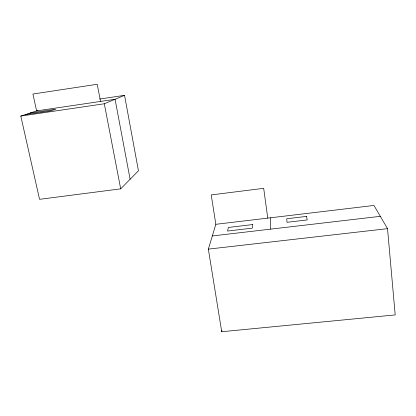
<?xml version="1.0" encoding="UTF-8"?>
<svg xmlns="http://www.w3.org/2000/svg" width="416" height="416" viewBox="0 0 416 416"><rect width="100%" height="100%" fill="white"/><g stroke="black" fill="none" stroke-linecap="round" stroke-linejoin="round"><path stroke-width="0.62" d="M270.561 229.148L270.728 217.766M221.723 331.729L208.354 249.122L215.836 224.307L373.974 205.457L387.525 228.649L395.2 314.912L221.723 331.729L221.941 330.47M37.825 110.505L20.8 116.074L39.551 199.321L120.692 188.848L138.44 170.778L124.55 95.342L99.674 99.039M20.8 116.074L104.312 103.761L124.55 95.342M30.347 112.949L55.671 109.205L51.236 110.75L25.428 114.561M212.326 235.955L380.323 216.32M208.354 249.122L387.525 228.649M100.542 101.436L97.219 84.271L32.921 94.032L36.608 110.9L115.076 99.284L130.114 179.26M104.312 103.761L120.692 188.848M215.836 224.307L211.214 194.912L263.692 188.334L267.748 218.119M252.658 224.572L252.268 228.145L227.542 231.052L228.379 227.443L252.658 224.572M306.55 216.398L286.754 218.748L287.009 222.31L307.19 219.934L306.55 216.398"/></g></svg>
